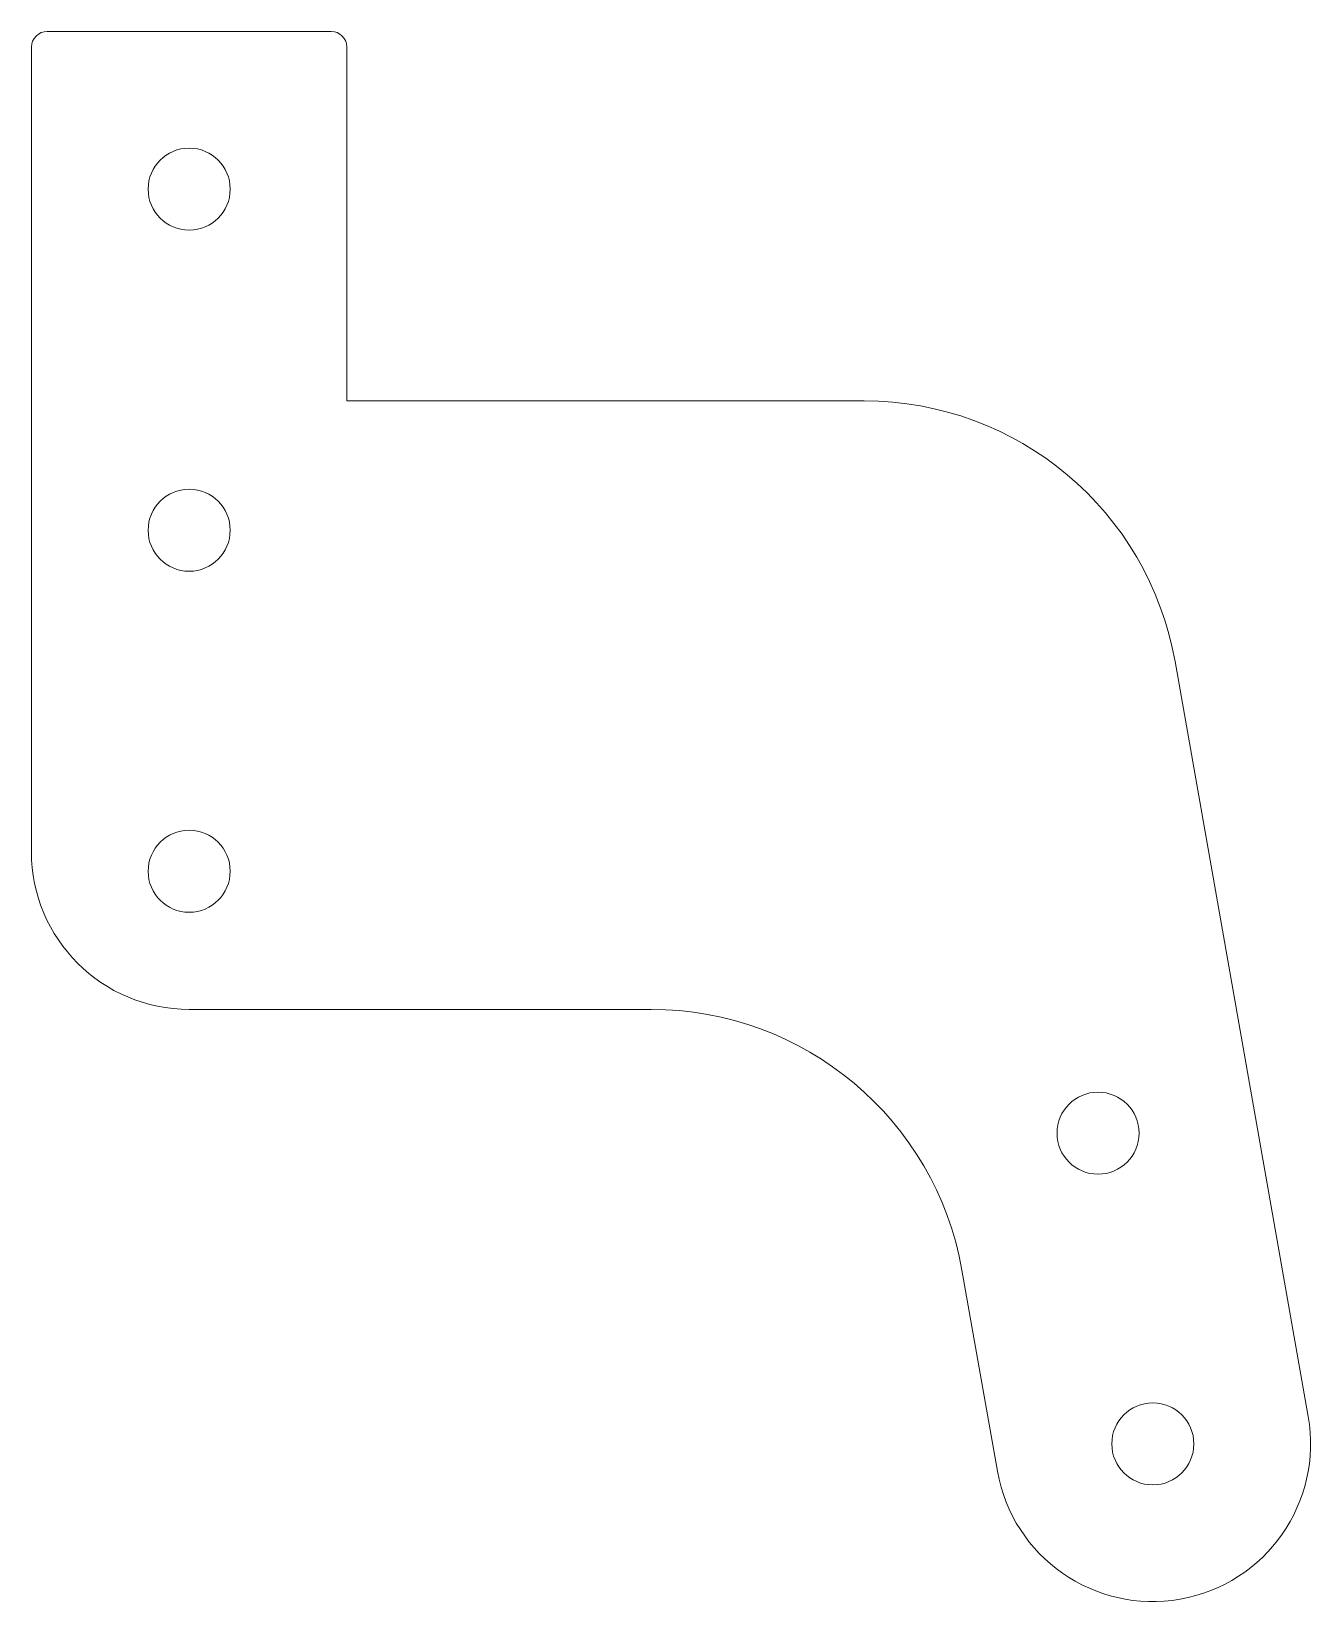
# Model space of a CAD drawing. Header units: millimetres. Extents: x 153.6 to 234.7, y 104.1 to 203.7.
import ezdxf

# ---------------------------------------------------------------- set-up
doc = ezdxf.new("R2010")
doc.units = ezdxf.units.MM
doc.layers.add('VISIBLE', color=7, linetype='Continuous', lineweight=0)

msp = doc.modelspace()

# ---------------------------------------------------------------- linework, layer by layer
at = {"layer": 'VISIBLE'}
for p, q in [((154.579, 203.657), (172.579, 203.657)), ((153.579, 151.657), (153.579, 202.657)), ((173.579, 202.657), (173.579, 180.232)), ((173.579, 180.232), (206.375, 180.232)), ((226.071, 163.706), (234.512, 115.85)), ((192.868, 141.657), (163.579, 141.657)), ((214.815, 112.375), (212.563, 125.133)), ((226.401, 104.265), (226.4, 104.265))]:
    msp.add_line(p, q, dxfattribs=at)
for centre in [(163.579, 193.657), (163.579, 172.035), (163.579, 150.414), (221.19, 133.809), (224.663, 114.113)]:
    msp.add_circle(centre, 2.6, dxfattribs=at)
for centre, radius, start, end in [((154.579, 202.657), 1, 90, 180), ((172.579, 202.657), 1, 0, 90), ((206.375, 160.232), 20, 10.00277, 90), ((163.579, 151.657), 10, 180, 270), ((192.868, 121.657), 20, 10.00831, 90), ((224.664, 114.113), 10, 280.00277, 10.00277), ((224.663, 114.113), 10, 190.00831, 280.00277)]:
    msp.add_arc(centre, radius, start, end, dxfattribs=at)

doc.saveas('drawing.dxf')
